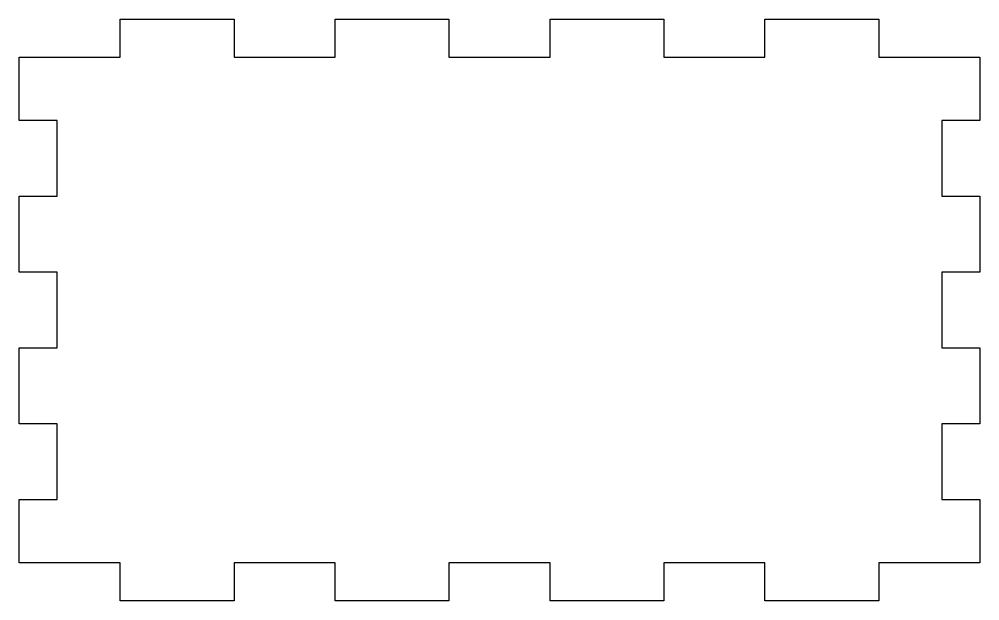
# Model space of a CAD drawing. Header units: millimetres. Extents: x -1 to 75, y -1 to 45.
import ezdxf

# ---------------------------------------------------------------- set-up
doc = ezdxf.new("R2010")
doc.units = ezdxf.units.MM
doc.layers.get('0').update_dxf_attribs({"linetype": 'CONTINUOUS'})

msp = doc.modelspace()

# ---------------------------------------------------------------- linework, layer by layer
msp.add_lwpolyline([(41, -1), (41, 2), (33, 2), (33, -1), (24, -1), (24, 2), (16, 2), (16, -1), (7, -1), (7, 2), (-1, 2), (-1, 7), (2, 7), (2, 13), (-1, 13), (-1, 19), (2, 19), (2, 25), (-1, 25), (-1, 31), (2, 31), (2, 37), (-1, 37), (-1, 42), (7, 42), (7, 45), (16, 45), (16, 42), (24, 42), (24, 45), (33, 45), (33, 42), (41, 42), (41, 45), (50, 45), (50, 42), (58, 42), (58, 45), (67, 45), (67, 42), (75, 42), (75, 37), (72, 37), (72, 31), (75, 31), (75, 25), (72, 25), (72, 19), (75, 19), (75, 13), (72, 13), (72, 7), (75, 7), (75, 2), (67, 2), (67, -1), (58, -1), (58, 2), (50, 2), (50, -1)], close=True)

doc.saveas('drawing.dxf')
